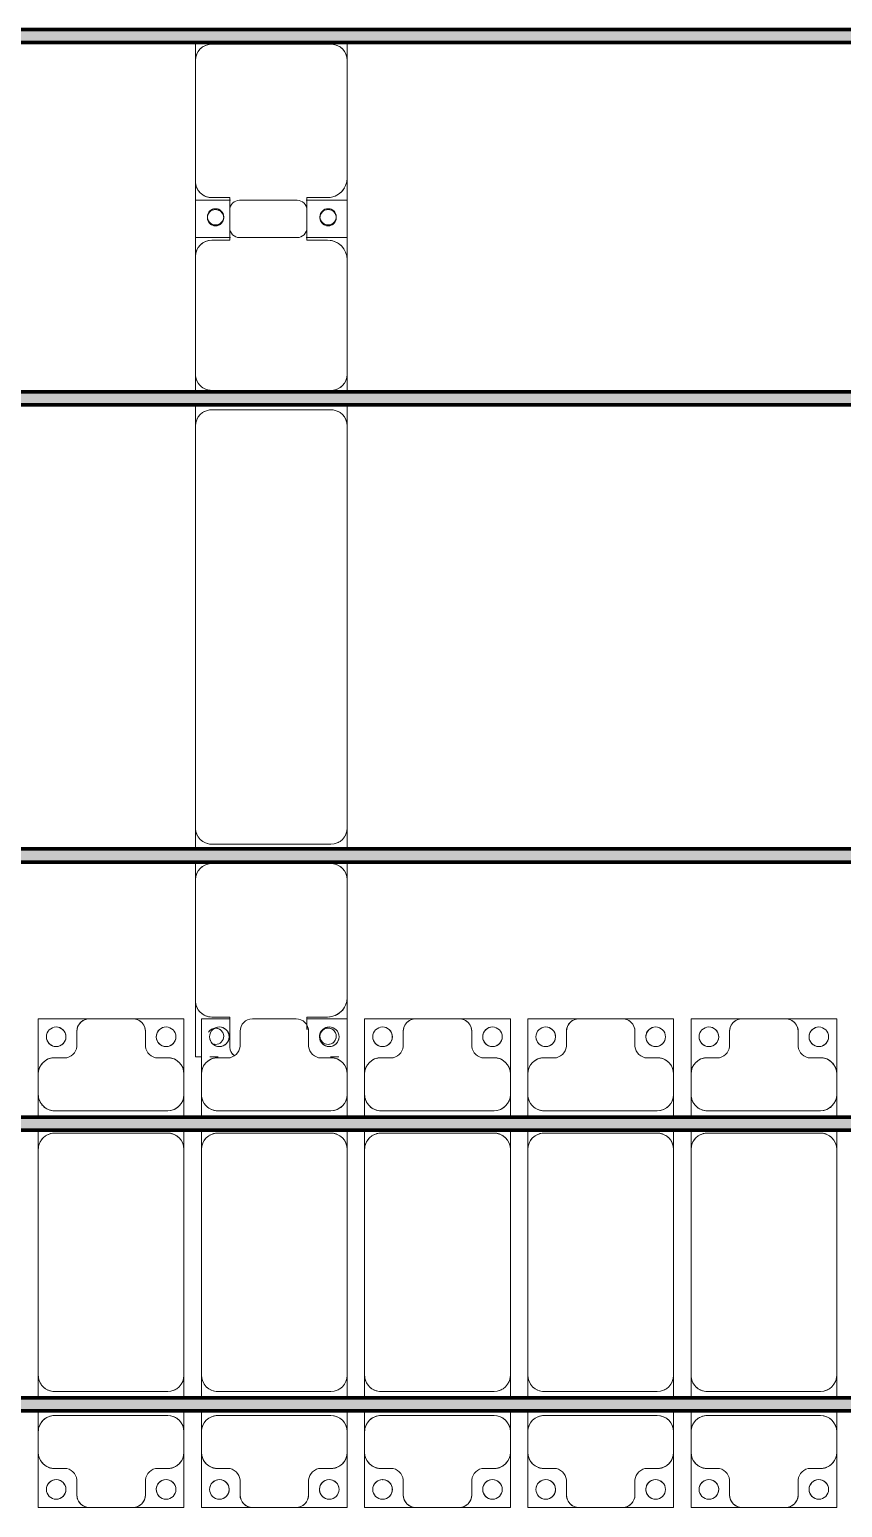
# Model space of a CAD drawing. Header units: millimetres. Extents: x -291190 to 146725, y 19759 to 185158.
# Drawn here: x -269920 to -267430, y 64836 to 69363 of the extents above; entities that cross this region are included whole.
import ezdxf

# ---------------------------------------------------------------- set-up
doc = ezdxf.new("R2010")
doc.units = ezdxf.units.MM
doc.layers.add('A-GENM', color=13, linetype='Continuous', lineweight=9)
doc.layers.add('S-BEAM', color=12, linetype='Continuous', lineweight=9)

# ---------------------------------------------------------------- blocks, each defined once
blk = doc.blocks.new('Dầm C52 - Dầm C52-73879-KHUNG KẾT CẤU BÈ PIN 4')
at = {"layer": 'S-BEAM', "lineweight": 140}
blk.add_hatch(color=1, dxfattribs=at).paths.add_polyline_path([(-101365.1, 20), (-101557, 20), (-101557, -20), (101557, -20), (101557, 20), (-100456.6, 20)])
at = {"layer": 'S-BEAM', "color": 1, "lineweight": 140}
for p, q in [((-101557, 20), (101557, 20)), ((101557, -20), (-101557, -20))]:
    blk.add_line(p, q, dxfattribs=at)
blk = doc.blocks.new('Dầm C52 - Dầm C52-73880-KHUNG KẾT CẤU BÈ PIN 4')
at = {"layer": 'S-BEAM', "lineweight": 140}
blk.add_hatch(color=1, dxfattribs=at).paths.add_polyline_path([(-101365.1, 20), (-101557, 20), (-101557, -20), (101518, -20), (101518, 20), (-100456.6, 20)])
at = {"layer": 'S-BEAM', "color": 1, "lineweight": 140}
for p, q in [((-101557, 20), (101518, 20)), ((101518, -20), (-101557, -20))]:
    blk.add_line(p, q, dxfattribs=at)
blk = doc.blocks.new('Dai phaodi lai - DẢI PHAO DI LẠI-72756-KHUNG KẾT CẤU BÈ PIN 4')
at = {"layer": 'A-GENM', "color": 7}
for p, q in [((186276.8, 748.4), (186433.1, 748.4)), ((186276.8, 579.3), (186276.8, 748.4)), ((186276.8, 748.4), (186276.8, 579.3)), ((186433.1, 748.4), (186276.8, 748.4)), ((186566.9, 748.4), (186433.1, 748.4)), ((186566.9, 748.4), (186723.2, 748.4)), ((186723.2, 748.4), (186566.9, 748.4)), ((186723.2, 748.4), (186723.2, 579.3)), ((186723.2, 579.3), (186723.2, 748.4)), ((186776.8, 748.4), (186933.1, 748.4)), ((186776.8, 579.3), (186776.8, 748.4)), ((186776.8, 748.4), (186776.8, 579.3)), ((186933.1, 748.4), (186776.8, 748.4)), ((187066.9, 748.4), (186933.1, 748.4)), ((187066.9, 748.4), (187223.2, 748.4)), ((187223.2, 748.4), (187066.9, 748.4)), ((187223.2, 748.4), (187223.2, 579.3)), ((187223.2, 579.3), (187223.2, 748.4)), ((187276.8, 748.4), (187433.1, 748.4)), ((187276.8, 579.3), (187276.8, 748.4)), ((187276.8, 748.4), (187276.8, 579.3)), ((187433.1, 748.4), (187276.8, 748.4)), ((187566.9, 748.4), (187433.1, 748.4)), ((187566.9, 748.4), (187723.2, 748.4)), ((187723.2, 748.4), (187566.9, 748.4)), ((187723.2, 748.4), (187723.2, 579.3)), ((187723.2, 579.3), (187723.2, 748.4)), ((187776.8, 748.4), (187933.1, 748.4)), ((187776.8, 579.3), (187776.8, 748.4)), ((187776.8, 748.4), (187776.8, 579.3)), ((187933.1, 748.4), (187776.8, 748.4)), ((188066.9, 748.4), (187933.1, 748.4)), ((188066.9, 748.4), (188223.2, 748.4)), ((188223.2, 748.4), (188066.9, 748.4)), ((188223.2, 748.4), (188223.2, 579.3)), ((188223.2, 579.3), (188223.2, 748.4)), ((188276.8, 748.4), (188433.1, 748.4)), ((188276.8, 579.3), (188276.8, 748.4)), ((188276.8, 748.4), (188276.8, 579.3)), ((188433.1, 748.4), (188276.8, 748.4)), ((188566.9, 748.4), (188433.1, 748.4)), ((188566.9, 748.4), (188723.2, 748.4)), ((188723.2, 748.4), (188566.9, 748.4)), ((188723.2, 748.4), (188723.2, 579.3)), ((188723.2, 579.3), (188723.2, 748.4)), ((186395.1, 710.4), (186395.1, 670.7)), ((186604.9, 670.7), (186604.9, 710.4)), ((186895.1, 710.4), (186895.1, 670.7)), ((187104.9, 670.7), (187104.9, 710.4)), ((187395.1, 710.4), (187395.1, 670.7)), ((187604.9, 670.7), (187604.9, 710.4)), ((187895.1, 710.4), (187895.1, 670.7)), ((188104.9, 670.7), (188104.9, 710.4)), ((188395.1, 710.4), (188395.1, 670.7)), ((188604.9, 670.7), (188604.9, 710.4)), ((186364.3, 629.3), (186326.8, 629.3)), ((186673.2, 629.3), (186635.7, 629.3)), ((186864.3, 629.3), (186826.8, 629.3)), ((187173.2, 629.3), (187135.7, 629.3)), ((187364.3, 629.3), (187326.8, 629.3)), ((187673.2, 629.3), (187635.7, 629.3)), ((187864.3, 629.3), (187826.8, 629.3)), ((188173.2, 629.3), (188135.7, 629.3)), ((188364.3, 629.3), (188326.8, 629.3)), ((188673.2, 629.3), (188635.7, 629.3)), ((186276.8, 579.3), (186276.8, 516.7)), ((186723.2, 516.7), (186723.2, 579.3)), ((186776.8, 579.3), (186776.8, 516.7)), ((187223.2, 516.7), (187223.2, 579.3)), ((187276.8, 579.3), (187276.8, 516.7)), ((187723.2, 516.7), (187723.2, 579.3)), ((187776.8, 579.3), (187776.8, 516.7)), ((188223.2, 516.7), (188223.2, 579.3)), ((188276.8, 579.3), (188276.8, 516.7)), ((188723.2, 516.7), (188723.2, 579.3)), ((186276.8, 452.9), (186276.8, 516.7)), ((186276.8, 452.9), (186276.8, 516.7)), ((186723.2, 516.7), (186723.2, 452.9)), ((186723.2, 516.7), (186723.2, 452.9)), ((186776.8, 452.9), (186776.8, 516.7)), ((186776.8, 452.9), (186776.8, 516.7)), ((187223.2, 516.7), (187223.2, 452.9)), ((187223.2, 516.7), (187223.2, 452.9)), ((187276.8, 452.9), (187276.8, 516.7)), ((187276.8, 452.9), (187276.8, 516.7)), ((187723.2, 516.7), (187723.2, 452.9)), ((187723.2, 516.7), (187723.2, 452.9)), ((187776.8, 452.9), (187776.8, 516.7)), ((187776.8, 452.9), (187776.8, 516.7)), ((188223.2, 516.7), (188223.2, 452.9)), ((188223.2, 516.7), (188223.2, 452.9)), ((188276.8, 452.9), (188276.8, 516.7)), ((188276.8, 452.9), (188276.8, 516.7)), ((188723.2, 516.7), (188723.2, 452.9)), ((188723.2, 516.7), (188723.2, 452.9)), ((186326.8, 466.7), (186673.2, 466.7)), ((186826.8, 466.7), (187173.2, 466.7)), ((187326.8, 466.7), (187673.2, 466.7)), ((187826.8, 466.7), (188173.2, 466.7)), ((188326.8, 466.7), (188673.2, 466.7)), ((186276.8, 343.3), (186276.8, 412.9)), ((186276.8, 343.3), (186276.8, 412.9)), ((186723.2, 412.9), (186723.2, 343.3)), ((186723.2, 412.9), (186723.2, 343.3)), ((186776.8, 343.3), (186776.8, 412.9)), ((186776.8, 343.3), (186776.8, 412.9)), ((187223.2, 412.9), (187223.2, 343.3)), ((187223.2, 412.9), (187223.2, 343.3)), ((187276.8, 343.3), (187276.8, 412.9)), ((187276.8, 343.3), (187276.8, 412.9)), ((187723.2, 412.9), (187723.2, 343.3)), ((187723.2, 412.9), (187723.2, 343.3)), ((187776.8, 343.3), (187776.8, 412.9)), ((187776.8, 343.3), (187776.8, 412.9)), ((188223.2, 412.9), (188223.2, 343.3)), ((188223.2, 412.9), (188223.2, 343.3)), ((188276.8, 343.3), (188276.8, 412.9)), ((188276.8, 343.3), (188276.8, 412.9)), ((188723.2, 412.9), (188723.2, 343.3)), ((188723.2, 412.9), (188723.2, 343.3)), ((186673.2, 393.3), (186326.8, 393.3)), ((187173.2, 393.3), (186826.8, 393.3)), ((187673.2, 393.3), (187326.8, 393.3)), ((188173.2, 393.3), (187826.8, 393.3)), ((188673.2, 393.3), (188326.8, 393.3)), ((186276.8, 343.3), (186276.8, -348.3)), ((186723.2, -348.3), (186723.2, 343.3)), ((186776.8, 343.3), (186776.8, -348.3)), ((187223.2, -348.3), (187223.2, 343.3)), ((187276.8, 343.3), (187276.8, -348.3)), ((187723.2, -348.3), (187723.2, 343.3)), ((187776.8, 343.3), (187776.8, -348.3)), ((188223.2, -348.3), (188223.2, 343.3)), ((188276.8, 343.3), (188276.8, -348.3)), ((188723.2, -348.3), (188723.2, 343.3)), ((186276.8, -407.1), (186276.8, -348.3)), ((186276.8, -407.1), (186276.8, -348.3)), ((186723.2, -348.3), (186723.2, -407.1)), ((186723.2, -348.3), (186723.2, -407.1)), ((186776.8, -407.1), (186776.8, -348.3)), ((186776.8, -407.1), (186776.8, -348.3)), ((187223.2, -348.3), (187223.2, -407.1)), ((187223.2, -348.3), (187223.2, -407.1)), ((187276.8, -407.1), (187276.8, -348.3)), ((187276.8, -407.1), (187276.8, -348.3)), ((187723.2, -348.3), (187723.2, -407.1)), ((187723.2, -348.3), (187723.2, -407.1)), ((187776.8, -407.1), (187776.8, -348.3)), ((187776.8, -407.1), (187776.8, -348.3)), ((188223.2, -348.3), (188223.2, -407.1)), ((188223.2, -348.3), (188223.2, -407.1)), ((188276.8, -407.1), (188276.8, -348.3)), ((188276.8, -407.1), (188276.8, -348.3)), ((188723.2, -348.3), (188723.2, -407.1)), ((188723.2, -348.3), (188723.2, -407.1)), ((186326.8, -398.3), (186673.2, -398.3)), ((186826.8, -398.3), (187173.2, -398.3)), ((187326.8, -398.3), (187673.2, -398.3)), ((187826.8, -398.3), (188173.2, -398.3)), ((188326.8, -398.3), (188673.2, -398.3)), ((186276.8, -516.7), (186276.8, -447.1)), ((186276.8, -516.7), (186276.8, -447.1)), ((186723.2, -447.1), (186723.2, -516.7)), ((186723.2, -447.1), (186723.2, -516.7)), ((186776.8, -516.7), (186776.8, -447.1)), ((186776.8, -516.7), (186776.8, -447.1)), ((187223.2, -447.1), (187223.2, -516.7)), ((187223.2, -447.1), (187223.2, -516.7)), ((187276.8, -516.7), (187276.8, -447.1)), ((187276.8, -516.7), (187276.8, -447.1)), ((187723.2, -447.1), (187723.2, -516.7)), ((187723.2, -447.1), (187723.2, -516.7)), ((187776.8, -516.7), (187776.8, -447.1)), ((187776.8, -516.7), (187776.8, -447.1)), ((188223.2, -447.1), (188223.2, -516.7)), ((188223.2, -447.1), (188223.2, -516.7)), ((188276.8, -516.7), (188276.8, -447.1)), ((188276.8, -516.7), (188276.8, -447.1)), ((188723.2, -447.1), (188723.2, -516.7)), ((188723.2, -447.1), (188723.2, -516.7)), ((186673.2, -466.7), (186326.8, -466.7)), ((187173.2, -466.7), (186826.8, -466.7)), ((187673.2, -466.7), (187326.8, -466.7)), ((188173.2, -466.7), (187826.8, -466.7)), ((188673.2, -466.7), (188326.8, -466.7)), ((186276.8, -516.7), (186276.8, -579.3)), ((186723.2, -579.3), (186723.2, -516.7)), ((186776.8, -516.7), (186776.8, -579.3)), ((187223.2, -579.3), (187223.2, -516.7)), ((187276.8, -516.7), (187276.8, -579.3)), ((187723.2, -579.3), (187723.2, -516.7)), ((187776.8, -516.7), (187776.8, -579.3)), ((188223.2, -579.3), (188223.2, -516.7)), ((188276.8, -516.7), (188276.8, -579.3)), ((188723.2, -579.3), (188723.2, -516.7)), ((186276.8, -748.4), (186276.8, -579.3)), ((186276.8, -579.3), (186276.8, -748.4)), ((186723.2, -579.3), (186723.2, -748.4)), ((186723.2, -748.4), (186723.2, -579.3)), ((186776.8, -748.4), (186776.8, -579.3)), ((186776.8, -579.3), (186776.8, -748.4)), ((187223.2, -579.3), (187223.2, -748.4)), ((187223.2, -748.4), (187223.2, -579.3)), ((187276.8, -748.4), (187276.8, -579.3)), ((187276.8, -579.3), (187276.8, -748.4)), ((187723.2, -579.3), (187723.2, -748.4)), ((187723.2, -748.4), (187723.2, -579.3)), ((187776.8, -748.4), (187776.8, -579.3)), ((187776.8, -579.3), (187776.8, -748.4)), ((188223.2, -579.3), (188223.2, -748.4)), ((188223.2, -748.4), (188223.2, -579.3)), ((188276.8, -748.4), (188276.8, -579.3)), ((188276.8, -579.3), (188276.8, -748.4)), ((188723.2, -579.3), (188723.2, -748.4)), ((188723.2, -748.4), (188723.2, -579.3)), ((186326.8, -629.3), (186364.3, -629.3)), ((186635.7, -629.3), (186673.2, -629.3)), ((186826.8, -629.3), (186864.3, -629.3)), ((187135.7, -629.3), (187173.2, -629.3)), ((187326.8, -629.3), (187364.3, -629.3)), ((187635.7, -629.3), (187673.2, -629.3)), ((187826.8, -629.3), (187864.3, -629.3)), ((188135.7, -629.3), (188173.2, -629.3)), ((188326.8, -629.3), (188364.3, -629.3)), ((188635.7, -629.3), (188673.2, -629.3)), ((186395.1, -670.7), (186395.1, -710.4)), ((186604.9, -710.4), (186604.9, -670.7)), ((186895.1, -670.7), (186895.1, -710.4)), ((187104.9, -710.4), (187104.9, -670.7)), ((187395.1, -670.7), (187395.1, -710.4)), ((187604.9, -710.4), (187604.9, -670.7)), ((187895.1, -670.7), (187895.1, -710.4)), ((188104.9, -710.4), (188104.9, -670.7)), ((188395.1, -670.7), (188395.1, -710.4)), ((188604.9, -710.4), (188604.9, -670.7)), ((186433.1, -748.4), (186276.8, -748.4)), ((186276.8, -748.4), (186433.1, -748.4)), ((186433.1, -748.4), (186566.9, -748.4)), ((186723.2, -748.4), (186566.9, -748.4)), ((186566.9, -748.4), (186723.2, -748.4)), ((186933.1, -748.4), (186776.8, -748.4)), ((186776.8, -748.4), (186933.1, -748.4)), ((186933.1, -748.4), (187066.9, -748.4)), ((187223.2, -748.4), (187066.9, -748.4)), ((187066.9, -748.4), (187223.2, -748.4)), ((187433.1, -748.4), (187276.8, -748.4)), ((187276.8, -748.4), (187433.1, -748.4)), ((187433.1, -748.4), (187566.9, -748.4)), ((187723.2, -748.4), (187566.9, -748.4)), ((187566.9, -748.4), (187723.2, -748.4)), ((187901.5, -748.4), (187776.8, -748.4)), ((187776.8, -748.4), (187901.5, -748.4)), ((187933.1, -748.4), (188066.9, -748.4)), ((188223.2, -748.4), (188135.2, -748.4)), ((188135.2, -748.4), (188223.2, -748.4)), ((188433.1, -748.4), (188276.8, -748.4)), ((188276.8, -748.4), (188433.1, -748.4)), ((188433.1, -748.4), (188566.9, -748.4)), ((188723.2, -748.4), (188566.9, -748.4)), ((188566.9, -748.4), (188723.2, -748.4))]:
    blk.add_line(p, q, dxfattribs=at)
for centre, radius, start, end in [((186433.1, 710.4), 38, 90, 180), ((186433.1, 710.4), 38, 90, 180), ((186433.1, 710.4), 38, 120, 180), ((186433.1, 710.4), 38, 120, 180), ((186433.1, 710.4), 38, 90, 105), ((186433.1, 710.4), 38, 90, 105), ((186566.9, 710.4), 38, 360, 90), ((186566.9, 710.4), 38, 75, 90), ((186566.9, 710.4), 38, 0, 90), ((186566.9, 710.4), 38, 75, 90), ((186566.9, 710.4), 38, 0, 60), ((186566.9, 710.4), 38, 0, 60), ((186933.1, 710.4), 38, 90, 180), ((186933.1, 710.4), 38, 90, 180), ((186933.1, 710.4), 38, 120, 180), ((186933.1, 710.4), 38, 120, 180), ((186933.1, 710.4), 38, 90, 105), ((186933.1, 710.4), 38, 90, 105), ((187066.9, 710.4), 38, 360, 90), ((187066.9, 710.4), 38, 75, 90), ((187066.9, 710.4), 38, 0, 90), ((187066.9, 710.4), 38, 75, 90), ((187066.9, 710.4), 38, 0, 60), ((187066.9, 710.4), 38, 0, 60), ((187433.1, 710.4), 38, 90, 180), ((187433.1, 710.4), 38, 90, 180), ((187433.1, 710.4), 38, 120, 180), ((187433.1, 710.4), 38, 120, 180), ((187433.1, 710.4), 38, 90, 105), ((187433.1, 710.4), 38, 90, 105), ((187566.9, 710.4), 38, 360, 90), ((187566.9, 710.4), 38, 75, 90), ((187566.9, 710.4), 38, 0, 90), ((187566.9, 710.4), 38, 75, 90), ((187566.9, 710.4), 38, 0, 60), ((187566.9, 710.4), 38, 0, 60), ((187933.1, 710.4), 38, 90, 180), ((187933.1, 710.4), 38, 90, 180), ((187933.1, 710.4), 38, 120, 180), ((187933.1, 710.4), 38, 120, 180), ((187933.1, 710.4), 38, 90, 105), ((187933.1, 710.4), 38, 90, 105), ((188066.9, 710.4), 38, 360, 90), ((188066.9, 710.4), 38, 75, 90), ((188066.9, 710.4), 38, 0, 90), ((188066.9, 710.4), 38, 75, 90), ((188066.9, 710.4), 38, 0, 60), ((188066.9, 710.4), 38, 0, 60), ((188433.1, 710.4), 38, 90, 180), ((188433.1, 710.4), 38, 90, 180), ((188433.1, 710.4), 38, 120, 180), ((188433.1, 710.4), 38, 120, 180), ((188433.1, 710.4), 38, 90, 105), ((188433.1, 710.4), 38, 90, 105), ((188566.9, 710.4), 38, 360, 90), ((188566.9, 710.4), 38, 75, 78.3093), ((188566.9, 710.4), 38, 0, 78.3093), ((188566.9, 710.4), 38, 75, 78.3093), ((188566.9, 710.4), 38, 0, 60), ((188566.9, 710.4), 38, 0, 60), ((186331.6, 693.3), 30, 90, 270), ((186331.6, 693.3), 30, 90, 180), ((186331.6, 693.3), 30, 195, 270), ((186331.6, 693.3), 30, 270, 90), ((186331.6, 693.3), 30, 285, 90), ((186668.4, 693.3), 30, 90, 270), ((186668.4, 693.3), 30, 90, 255), ((186668.4, 693.3), 30, 270, 90), ((186668.4, 693.3), 30, 0, 90), ((186668.4, 693.3), 30, 270, 345), ((186831.6, 693.3), 30, 90, 270), ((186831.6, 693.3), 30, 90, 180), ((186831.6, 693.3), 30, 195, 270), ((186831.6, 693.3), 30, 270, 90), ((186831.6, 693.3), 30, 285, 90), ((187168.4, 693.3), 30, 90, 270), ((187168.4, 693.3), 30, 90, 255), ((187168.4, 693.3), 30, 270, 90), ((187168.4, 693.3), 30, 0, 90), ((187168.4, 693.3), 30, 270, 345), ((187331.6, 693.3), 30, 90, 270), ((187331.6, 693.3), 30, 90, 180), ((187331.6, 693.3), 30, 195, 270), ((187331.6, 693.3), 30, 270, 90), ((187331.6, 693.3), 30, 285, 90), ((187668.4, 693.3), 30, 90, 270), ((187668.4, 693.3), 30, 90, 255), ((187668.4, 693.3), 30, 270, 90), ((187668.4, 693.3), 30, 0, 90), ((187668.4, 693.3), 30, 270, 345), ((187831.6, 693.3), 30, 90, 270), ((187831.6, 693.3), 30, 90, 180), ((187831.6, 693.3), 30, 195, 270), ((187831.6, 693.3), 30, 270, 90), ((187831.6, 693.3), 30, 285, 90), ((188168.4, 693.3), 30, 90, 270), ((188168.4, 693.3), 30, 90, 255), ((188168.4, 693.3), 30, 270, 90), ((188168.4, 693.3), 30, 0, 90), ((188168.4, 693.3), 30, 270, 345), ((188331.6, 693.3), 30, 90, 270), ((188331.6, 693.3), 30, 90, 180), ((188331.6, 693.3), 30, 195, 270), ((188331.6, 693.3), 30, 270, 90), ((188331.6, 693.3), 30, 285, 90), ((188668.4, 693.3), 30, 90, 270), ((188668.4, 693.3), 30, 90, 255), ((188668.4, 693.3), 30, 270, 90), ((188668.4, 693.3), 30, 0, 90), ((188668.4, 693.3), 30, 270, 345), ((186355.2, 668.2), 40, 283.1885, 3.5081), ((186644.8, 668.2), 40, 176.4919, 256.8115), ((186855.2, 668.2), 40, 283.1885, 3.5081), ((187144.8, 668.2), 40, 176.4919, 256.8115), ((187355.2, 668.2), 40, 283.1885, 3.5081), ((187644.8, 668.2), 40, 176.4919, 256.8115), ((187668.4, 693.3), 30, 265.5641, 270), ((187855.2, 668.2), 40, 283.1885, 3.5081), ((188144.8, 668.2), 40, 176.4919, 256.8115), ((188355.2, 668.2), 40, 283.1885, 3.5081), ((188644.8, 668.2), 40, 176.4919, 256.8115), ((186326.8, 579.3), 50, 90, 180), ((186326.8, 579.3), 50, 90, 165), ((186326.8, 579.3), 50, 135, 150), ((186326.8, 579.3), 50, 135, 150), ((186326.8, 579.3), 50, 90, 120), ((186326.8, 579.3), 50, 90, 120), ((186673.2, 579.3), 50, 0, 90), ((186673.2, 579.3), 50, 60, 90), ((186673.2, 579.3), 50, 15, 90), ((186673.2, 579.3), 50, 60, 90), ((186673.2, 579.3), 50, 30, 45), ((186673.2, 579.3), 50, 30, 45), ((186826.8, 579.3), 50, 90, 180), ((186826.8, 579.3), 50, 90, 165), ((186826.8, 579.3), 50, 135, 150), ((186826.8, 579.3), 50, 135, 150), ((186826.8, 579.3), 50, 90, 120), ((186826.8, 579.3), 50, 90, 120), ((187173.2, 579.3), 50, 0, 90), ((187173.2, 579.3), 50, 60, 90), ((187173.2, 579.3), 50, 15, 90), ((187173.2, 579.3), 50, 60, 90), ((187173.2, 579.3), 50, 30, 45), ((187173.2, 579.3), 50, 30, 45), ((187326.8, 579.3), 50, 90, 180), ((187326.8, 579.3), 50, 90, 165), ((187326.8, 579.3), 50, 135, 150), ((187326.8, 579.3), 50, 135, 150), ((187326.8, 579.3), 50, 90, 120), ((187326.8, 579.3), 50, 90, 120), ((187673.2, 579.3), 50, 0, 90), ((187673.2, 579.3), 50, 60, 90), ((187673.2, 579.3), 50, 15, 90), ((187673.2, 579.3), 50, 60, 90), ((187673.2, 579.3), 50, 30, 45), ((187673.2, 579.3), 50, 30, 45), ((187826.8, 579.3), 50, 90, 180), ((187826.8, 579.3), 50, 90, 165), ((187826.8, 579.3), 50, 135, 150), ((187826.8, 579.3), 50, 135, 150), ((187826.8, 579.3), 50, 90, 120), ((187826.8, 579.3), 50, 90, 120), ((188173.2, 579.3), 50, 0, 90), ((188173.2, 579.3), 50, 60, 90), ((188173.2, 579.3), 50, 15, 90), ((188173.2, 579.3), 50, 60, 90), ((188173.2, 579.3), 50, 30, 45), ((188173.2, 579.3), 50, 30, 45), ((188326.8, 579.3), 50, 90, 180), ((188326.8, 579.3), 50, 90, 165), ((188326.8, 579.3), 50, 135, 150), ((188326.8, 579.3), 50, 135, 150), ((188326.8, 579.3), 50, 90, 120), ((188326.8, 579.3), 50, 90, 120), ((188673.2, 579.3), 50, 0, 90), ((188673.2, 579.3), 50, 60, 90), ((188673.2, 579.3), 50, 15, 90), ((188673.2, 579.3), 50, 60, 90), ((188673.2, 579.3), 50, 30, 45), ((188673.2, 579.3), 50, 30, 45), ((186326.8, 516.7), 50, 180, 270), ((186326.8, 516.7), 50, 195, 270), ((186673.2, 516.7), 50, 270, 0), ((186673.2, 516.7), 50, 270, 345), ((186826.8, 516.7), 50, 180, 270), ((186826.8, 516.7), 50, 195, 270), ((187173.2, 516.7), 50, 270, 0), ((187173.2, 516.7), 50, 270, 345), ((187326.8, 516.7), 50, 180, 270), ((187326.8, 516.7), 50, 195, 270), ((187673.2, 516.7), 50, 270, 0), ((187673.2, 516.7), 50, 270, 345), ((187826.8, 516.7), 50, 180, 270), ((187826.8, 516.7), 50, 195, 270), ((188173.2, 516.7), 50, 270, 0), ((188173.2, 516.7), 50, 270, 345), ((188326.8, 516.7), 50, 180, 270), ((188326.8, 516.7), 50, 195, 270), ((188673.2, 516.7), 50, 270, 0), ((188673.2, 516.7), 50, 270, 345), ((186326.8, 343.3), 50, 90, 180), ((186326.8, 343.3), 50, 150, 180), ((186326.8, 343.3), 50, 105, 120), ((186673.2, 343.3), 50, 360, 90), ((186673.2, 343.3), 50, 360, 75), ((186826.8, 343.3), 50, 90, 180), ((186826.8, 343.3), 50, 150, 180), ((186826.8, 343.3), 50, 105, 120), ((187173.2, 343.3), 50, 360, 90), ((187173.2, 343.3), 50, 360, 75), ((187326.8, 343.3), 50, 90, 180), ((187326.8, 343.3), 50, 150, 180), ((187326.8, 343.3), 50, 105, 120), ((187673.2, 343.3), 50, 360, 90), ((187673.2, 343.3), 50, 360, 75), ((187826.8, 343.3), 50, 90, 180), ((187826.8, 343.3), 50, 150, 180), ((187826.8, 343.3), 50, 105, 120), ((188173.2, 343.3), 50, 360, 90), ((188173.2, 343.3), 50, 360, 75), ((188326.8, 343.3), 50, 90, 180), ((188326.8, 343.3), 50, 150, 180), ((188326.8, 343.3), 50, 105, 120), ((188673.2, 343.3), 50, 360, 90), ((188673.2, 343.3), 50, 360, 75), ((186326.8, -348.3), 50, 180, 270), ((186326.8, -348.3), 50, 195, 270), ((186673.2, -348.3), 50, 270, 360), ((186673.2, -348.3), 50, 315, 360), ((186826.8, -348.3), 50, 180, 270), ((186826.8, -348.3), 50, 195, 270), ((187173.2, -348.3), 50, 270, 360), ((187173.2, -348.3), 50, 315, 360), ((187326.8, -348.3), 50, 180, 270), ((187326.8, -348.3), 50, 195, 270), ((187673.2, -348.3), 50, 270, 360), ((187673.2, -348.3), 50, 315, 360), ((187826.8, -348.3), 50, 180, 270), ((187826.8, -348.3), 50, 195, 270), ((188173.2, -348.3), 50, 270, 360), ((188173.2, -348.3), 50, 315, 360), ((188326.8, -348.3), 50, 180, 270), ((188326.8, -348.3), 50, 195, 270), ((188673.2, -348.3), 50, 270, 360), ((188673.2, -348.3), 50, 315, 360), ((186673.2, -348.3), 50, 270, 300), ((187173.2, -348.3), 50, 270, 300), ((187673.2, -348.3), 50, 270, 300), ((188173.2, -348.3), 50, 270, 300), ((188673.2, -348.3), 50, 270, 300), ((186326.8, -516.7), 50, 90, 180), ((186326.8, -516.7), 50, 90, 165), ((186673.2, -516.7), 50, 360, 90), ((186673.2, -516.7), 50, 15, 90), ((186826.8, -516.7), 50, 90, 180), ((186826.8, -516.7), 50, 90, 165), ((187173.2, -516.7), 50, 360, 90), ((187173.2, -516.7), 50, 15, 90), ((187326.8, -516.7), 50, 90, 180), ((187326.8, -516.7), 50, 90, 165), ((187673.2, -516.7), 50, 360, 90), ((187673.2, -516.7), 50, 15, 90), ((187826.8, -516.7), 50, 90, 180), ((187826.8, -516.7), 50, 90, 165), ((188173.2, -516.7), 50, 360, 90), ((188173.2, -516.7), 50, 15, 90), ((188326.8, -516.7), 50, 90, 180), ((188326.8, -516.7), 50, 90, 165), ((188673.2, -516.7), 50, 360, 90), ((188673.2, -516.7), 50, 15, 90), ((186326.8, -579.3), 50, 180, 270), ((186673.2, -579.3), 50, 270, 360), ((186826.8, -579.3), 50, 180, 270), ((187173.2, -579.3), 50, 270, 360), ((187326.8, -579.3), 50, 180, 270), ((187673.2, -579.3), 50, 270, 360), ((187826.8, -579.3), 50, 180, 270), ((188173.2, -579.3), 50, 270, 360), ((188326.8, -579.3), 50, 180, 270), ((188673.2, -579.3), 50, 270, 360), ((186326.8, -579.3), 50, 195, 270), ((186326.8, -579.3), 50, 210, 225), ((186326.8, -579.3), 50, 210, 225), ((186326.8, -579.3), 50, 240, 270), ((186326.8, -579.3), 50, 240, 270), ((186355.2, -668.2), 40, 356.4919, 76.8115), ((186644.8, -668.2), 40, 103.1885, 183.5081), ((186673.2, -579.3), 50, 270, 345), ((186673.2, -579.3), 50, 270, 300), ((186673.2, -579.3), 50, 270, 300), ((186673.2, -579.3), 50, 315, 330), ((186673.2, -579.3), 50, 315, 330), ((186826.8, -579.3), 50, 195, 270), ((186826.8, -579.3), 50, 210, 225), ((186826.8, -579.3), 50, 210, 225), ((186826.8, -579.3), 50, 240, 270), ((186826.8, -579.3), 50, 240, 270), ((186855.2, -668.2), 40, 356.4919, 76.8115), ((187144.8, -668.2), 40, 103.1885, 183.5081), ((187173.2, -579.3), 50, 270, 345), ((187173.2, -579.3), 50, 270, 300), ((187173.2, -579.3), 50, 270, 300), ((187173.2, -579.3), 50, 315, 330), ((187173.2, -579.3), 50, 315, 330), ((187326.8, -579.3), 50, 195, 270), ((187326.8, -579.3), 50, 210, 225), ((187326.8, -579.3), 50, 210, 225), ((187326.8, -579.3), 50, 240, 270), ((187326.8, -579.3), 50, 240, 270), ((187355.2, -668.2), 40, 356.4919, 76.8115), ((187644.8, -668.2), 40, 103.1885, 183.5081), ((187673.2, -579.3), 50, 270, 345), ((187673.2, -579.3), 50, 270, 300), ((187673.2, -579.3), 50, 270, 300), ((187673.2, -579.3), 50, 315, 330), ((187673.2, -579.3), 50, 315, 330), ((187826.8, -579.3), 50, 195, 270), ((187826.8, -579.3), 50, 210, 225), ((187826.8, -579.3), 50, 210, 225), ((187826.8, -579.3), 50, 240, 270), ((187826.8, -579.3), 50, 240, 270), ((187855.2, -668.2), 40, 356.4919, 76.8115), ((188144.8, -668.2), 40, 103.1885, 183.5081), ((188173.2, -579.3), 50, 270, 345), ((188173.2, -579.3), 50, 270, 300), ((188173.2, -579.3), 50, 270, 300), ((188173.2, -579.3), 50, 315, 330), ((188173.2, -579.3), 50, 315, 330), ((188326.8, -579.3), 50, 195, 270), ((188326.8, -579.3), 50, 210, 225), ((188326.8, -579.3), 50, 210, 225), ((188326.8, -579.3), 50, 240, 270), ((188326.8, -579.3), 50, 240, 270), ((188355.2, -668.2), 40, 356.4919, 76.8115), ((188644.8, -668.2), 40, 103.1885, 183.5081), ((188673.2, -579.3), 50, 270, 345), ((188673.2, -579.3), 50, 270, 300), ((188673.2, -579.3), 50, 270, 300), ((188673.2, -579.3), 50, 315, 330), ((188673.2, -579.3), 50, 315, 330), ((186331.6, -693.3), 30, 90, 270), ((186331.6, -693.3), 30, 90, 165), ((186331.6, -693.3), 30, 270, 90), ((186331.6, -693.3), 30, 270, 75), ((186668.4, -693.3), 30, 90, 270), ((186668.4, -693.3), 30, 105, 270), ((186668.4, -693.3), 30, 270, 90), ((186668.4, -693.3), 30, 15, 90), ((186831.6, -693.3), 30, 90, 270), ((186831.6, -693.3), 30, 90, 165), ((186831.6, -693.3), 30, 270, 90), ((186831.6, -693.3), 30, 270, 75), ((187168.4, -693.3), 30, 90, 270), ((187168.4, -693.3), 30, 105, 270), ((187168.4, -693.3), 30, 270, 90), ((187168.4, -693.3), 30, 15, 90), ((187331.6, -693.3), 30, 90, 270), ((187331.6, -693.3), 30, 90, 165), ((187331.6, -693.3), 30, 270, 90), ((187331.6, -693.3), 30, 270, 75), ((187668.4, -693.3), 30, 90, 270), ((187668.4, -693.3), 30, 105, 270), ((187668.4, -693.3), 30, 90, 94.4359), ((187668.4, -693.3), 30, 270, 90), ((187668.4, -693.3), 30, 15, 90), ((187831.6, -693.3), 30, 90, 270), ((187831.6, -693.3), 30, 90, 165), ((187831.6, -693.3), 30, 270, 90), ((187831.6, -693.3), 30, 270, 75), ((188168.4, -693.3), 30, 90, 270), ((188168.4, -693.3), 30, 105, 270), ((188168.4, -693.3), 30, 270, 90), ((188168.4, -693.3), 30, 15, 90), ((188331.6, -693.3), 30, 90, 270), ((188331.6, -693.3), 30, 90, 165), ((188331.6, -693.3), 30, 270, 90), ((188331.6, -693.3), 30, 270, 75), ((188668.4, -693.3), 30, 90, 270), ((188668.4, -693.3), 30, 105, 270), ((188668.4, -693.3), 30, 270, 90), ((188668.4, -693.3), 30, 15, 90), ((186331.6, -693.3), 30, 180, 270), ((186433.1, -710.4), 38, 180, 270), ((186433.1, -710.4), 38, 180, 240), ((186433.1, -710.4), 38, 180, 270), ((186433.1, -710.4), 38, 180, 240), ((186566.9, -710.4), 38, 270, 360), ((186566.9, -710.4), 38, 270, 360), ((186566.9, -710.4), 38, 300, 360), ((186566.9, -710.4), 38, 300, 360), ((186668.4, -693.3), 30, 270, 360), ((186831.6, -693.3), 30, 180, 270), ((186933.1, -710.4), 38, 180, 270), ((186933.1, -710.4), 38, 180, 240), ((186933.1, -710.4), 38, 180, 270), ((186933.1, -710.4), 38, 180, 240), ((187066.9, -710.4), 38, 270, 360), ((187066.9, -710.4), 38, 270, 360), ((187066.9, -710.4), 38, 300, 360), ((187066.9, -710.4), 38, 300, 360), ((187168.4, -693.3), 30, 270, 360), ((187331.6, -693.3), 30, 180, 270), ((187433.1, -710.4), 38, 180, 270), ((187433.1, -710.4), 38, 180, 240), ((187433.1, -710.4), 38, 180, 270), ((187433.1, -710.4), 38, 180, 240), ((187566.9, -710.4), 38, 270, 360), ((187566.9, -710.4), 38, 270, 360), ((187566.9, -710.4), 38, 300, 360), ((187566.9, -710.4), 38, 300, 360), ((187668.4, -693.3), 30, 270, 360), ((187831.6, -693.3), 30, 180, 270), ((187933.1, -710.4), 38, 180, 270), ((187933.1, -710.4), 38, 180, 210), ((187933.1, -710.4), 38, 180, 210), ((188066.9, -710.4), 38, 270, 360), ((188168.4, -693.3), 30, 270, 360), ((188331.6, -693.3), 30, 180, 270), ((188433.1, -710.4), 38, 180, 270), ((188433.1, -710.4), 38, 180, 240), ((188433.1, -710.4), 38, 180, 270), ((188433.1, -710.4), 38, 180, 240), ((188566.9, -710.4), 38, 270, 360), ((188566.9, -710.4), 38, 281.6907, 360), ((188566.9, -710.4), 38, 300, 360), ((188566.9, -710.4), 38, 300, 360), ((188668.4, -693.3), 30, 270, 360), ((186433.1, -710.4), 38, 255, 270), ((186433.1, -710.4), 38, 255, 270), ((186566.9, -710.4), 38, 270, 285), ((186566.9, -710.4), 38, 270, 285), ((186933.1, -710.4), 38, 255, 270), ((186933.1, -710.4), 38, 255, 270), ((187066.9, -710.4), 38, 270, 285), ((187066.9, -710.4), 38, 270, 285), ((187433.1, -710.4), 38, 255, 270), ((187433.1, -710.4), 38, 255, 270), ((187566.9, -710.4), 38, 270, 285), ((187566.9, -710.4), 38, 270, 285), ((188433.1, -710.4), 38, 255, 270), ((188433.1, -710.4), 38, 255, 270), ((188566.9, -710.4), 38, 281.6907, 285), ((188566.9, -710.4), 38, 281.6907, 285)]:
    blk.add_arc(centre, radius, start, end, dxfattribs=at)
blk = doc.blocks.new('Dầm C52 - Dầm C52-V31-KHUNG KẾT CẤU BÈ PIN 4')
at = {"layer": 'S-BEAM', "lineweight": 140}
blk.add_hatch(color=1, dxfattribs=at).paths.add_polyline_path([(-101365.1, 20), (-101557, 20), (-101557, -20), (101557, -20), (101557, 20), (-100456.6, 20)])
at = {"layer": 'S-BEAM', "color": 1, "lineweight": 140}
for p, q in [((-101557, 20), (101557, 20)), ((101557, -20), (-101557, -20))]:
    blk.add_line(p, q, dxfattribs=at)
blk = doc.blocks.new('Dai phao do pin - DẢI PHAO ĐỠ PIN-V47-KHUNG KẾT CẤU BÈ PIN 4')
at = {"layer": 'A-GENM', "color": 7}
for p, q in [((65974.9, 241.6), (66029.7, 241.6)), ((65974.9, 241.6), (66029.7, 241.6)), ((66389.7, 241.6), (66029.7, 241.6)), ((66389.7, 241.6), (66572.2, 241.6)), ((66572.2, 241.6), (66389.7, 241.6)), ((66457.8, 241.6), (66640.3, 241.6)), ((66457.8, 116.2), (66457.8, 241.6)), ((66640.3, 241.6), (66457.8, 241.6)), ((66572.2, 241.6), (66572.2, 116.2)), ((66990.3, 241.6), (66640.3, 241.6)), ((66990.3, 241.6), (67044.9, 241.6)), ((66990.3, 241.6), (67044.9, 241.6)), ((67084.9, 241.6), (67149.7, 241.6)), ((67084.9, 241.6), (67149.7, 241.6)), ((68380.3, 241.6), (67149.7, 241.6)), ((68380.3, 241.6), (68444.9, 241.6)), ((68380.3, 241.6), (68444.9, 241.6)), ((68484.9, 241.6), (68539.7, 241.6)), ((68484.9, 241.6), (68539.7, 241.6)), ((68899.7, 241.6), (68539.7, 241.6)), ((68899.7, 241.6), (69082.2, 241.6)), ((69082.2, 241.6), (68899.7, 241.6)), ((65979.7, 191.6), (65979.7, -173.4)), ((66449.7, 118.2), (66449.7, 181.6)), ((66580.3, 181.6), (66580.3, 118.2)), ((67040.3, -173.4), (67040.3, 191.6)), ((67099.7, 191.6), (67099.7, -173.4)), ((68430.3, -173.4), (68430.3, 191.6)), ((68489.7, 191.6), (68489.7, -173.4)), ((68959.7, 118.2), (68959.7, 181.6)), ((69082.2, 216), (69082.2, 190.8)), ((69082.2, 190.8), (69082.2, 216)), ((66542.2, 118.2), (66449.7, 118.2)), ((66580.3, 118.2), (66487.8, 118.2)), ((68998.2, 118.2), (68959.7, 118.2)), ((66457.8, 88.2), (66457.8, -88.2)), ((66572.2, -88.2), (66572.2, 88.2)), ((66449.7, -173.4), (66449.7, -118.2)), ((66449.7, -118.2), (66542.2, -118.2)), ((66457.8, -223.4), (66457.8, -116.2)), ((66487.8, -118.2), (66580.3, -118.2)), ((66572.2, -116.2), (66572.2, -223.4)), ((66580.3, -118.2), (66580.3, -173.4)), ((68959.7, -173.4), (68959.7, -118.2)), ((68959.7, -118.2), (69052.2, -118.2)), ((66457.8, -169.2), (66457.8, -202)), ((69082.2, -154.1), (69082.2, -179.3)), ((69082.2, -179.3), (69082.2, -154.1)), ((66029.7, -223.4), (65974.9, -223.4)), ((66029.7, -223.4), (65974.9, -223.4)), ((66029.7, -223.4), (66399.7, -223.4)), ((66572.2, -223.4), (66399.7, -223.4)), ((66399.7, -223.4), (66572.2, -223.4)), ((66630.3, -223.4), (66457.8, -223.4)), ((66457.8, -223.4), (66630.3, -223.4)), ((66630.3, -223.4), (66990.3, -223.4)), ((67044.9, -223.4), (66990.3, -223.4)), ((67044.9, -223.4), (66990.3, -223.4)), ((67149.7, -223.4), (67084.9, -223.4)), ((67149.7, -223.4), (67084.9, -223.4)), ((67149.7, -223.4), (68380.3, -223.4)), ((68444.9, -223.4), (68380.3, -223.4)), ((68444.9, -223.4), (68380.3, -223.4)), ((68539.7, -223.4), (68484.9, -223.4)), ((68539.7, -223.4), (68484.9, -223.4)), ((68539.7, -223.4), (68909.7, -223.4)), ((69082.2, -223.4), (68909.7, -223.4)), ((68909.7, -223.4), (69082.2, -223.4)), ((69082.2, -203.6), (69082.2, -223.4)), ((69082.2, -223.4), (69082.2, -203.6))]:
    blk.add_line(p, q, dxfattribs=at)
for centre, radius, start, end in [((66029.7, 191.6), 50, 90, 180), ((66029.7, 191.6), 50, 105, 180), ((66389.7, 181.6), 60, 360, 90), ((66389.7, 181.6), 60, 45, 60), ((66389.7, 181.6), 60, 360, 60), ((66389.7, 181.6), 60, 45, 60), ((66640.3, 181.6), 60, 90, 180), ((66640.3, 181.6), 60, 120, 180), ((66990.3, 191.6), 50, 360, 90), ((66990.3, 191.6), 50, 360, 75), ((67149.7, 191.6), 50, 90, 180), ((67149.7, 191.6), 50, 105, 120), ((68380.3, 191.6), 50, 360, 90), ((68380.3, 191.6), 50, 60, 90), ((68539.7, 191.6), 50, 90, 180), ((68539.7, 191.6), 50, 105, 180), ((68899.7, 181.6), 60, 360, 90), ((68899.7, 181.6), 60, 45, 60), ((68899.7, 181.6), 60, 360, 60), ((68899.7, 181.6), 60, 45, 60), ((66508.6, 183.2), 25, 0, 180), ((66508.6, 183.2), 25, 180, 0), ((66508.6, 183.2), 25, 360, 165), ((66511.4, 183.2), 25, 0, 180), ((66511.4, 183.2), 25, 90, 180), ((66511.4, 183.2), 25, 180, 0), ((66511.4, 183.2), 25, 180, 270), ((66508.6, 183.2), 25, 270, 360), ((66511.4, 183.2), 25, 15, 75), ((67149.7, 191.6), 50, 150, 180), ((68380.3, 191.6), 50, 15, 30), ((69018.6, 183.2), 25, 0, 180), ((69018.6, 183.2), 25, 180, 0), ((69018.6, 183.2), 25, 180, 195), ((69018.6, 183.2), 25, 360, 165), ((69018.6, 183.2), 25, 270, 360), ((66508.6, 183.2), 25, 210, 255), ((66511.4, 183.2), 25, 285, 330), ((69018.6, 183.2), 25, 210, 255), ((66487.8, 88.2), 30, 90, 180), ((66542.2, 88.2), 30, 360, 90), ((66487.8, -88.2), 30, 180, 270), ((66542.2, -88.2), 30, 270, 360), ((69052.2, -88.2), 30, 270, 330), ((69052.2, -88.2), 30, 285, 330), ((69052.2, -88.2), 30, 285, 300), ((69052.2, -88.2), 30, 285, 300), ((66029.7, -173.4), 50, 180, 270), ((66029.7, -173.4), 50, 180, 255), ((66399.7, -173.4), 50, 270, 360), ((66399.7, -173.4), 50, 285, 360), ((66399.7, -173.4), 50, 315, 0), ((66399.7, -173.4), 50, 315, 0), ((66508.6, -161.8), 25, 0, 180), ((66508.6, -161.8), 25, 180, 0), ((66508.6, -161.8), 25, 105, 165), ((66508.6, -161.8), 25, 195, 360), ((66511.4, -161.8), 25, 0, 180), ((66511.4, -161.8), 25, 105, 180), ((66511.4, -161.8), 25, 180, 360), ((66511.4, -161.8), 25, 180, 270), ((66508.6, -161.8), 25, 360, 75), ((66511.4, -161.8), 25, 15, 75), ((66511.4, -161.8), 25, 285, 345), ((66630.3, -173.4), 50, 180, 270), ((66630.3, -173.4), 50, 180, 255), ((66990.3, -173.4), 50, 270, 360), ((66990.3, -173.4), 50, 285, 360), ((67149.7, -173.4), 50, 180, 270), ((67149.7, -173.4), 50, 180, 210), ((68380.3, -173.4), 50, 270, 360), ((68380.3, -173.4), 50, 330, 360), ((68539.7, -173.4), 50, 180, 270), ((68539.7, -173.4), 50, 180, 255), ((68909.7, -173.4), 50, 270, 360), ((68909.7, -173.4), 50, 285, 360), ((68909.7, -173.4), 50, 315, 0), ((68909.7, -173.4), 50, 315, 0), ((69018.6, -161.8), 25, 0, 180), ((69018.6, -161.8), 25, 180, 240), ((69018.6, -161.8), 25, 180, 240), ((69018.6, -161.8), 25, 105, 165), ((69018.6, -161.8), 25, 360, 90), ((69018.6, -161.8), 25, 330, 0), ((69018.6, -161.8), 25, 330, 360), ((66630.3, -173.4), 50, 210, 225), ((66630.3, -173.4), 50, 210, 225), ((67149.7, -173.4), 50, 240, 270), ((68380.3, -173.4), 50, 285, 300)]:
    blk.add_arc(centre, radius, start, end, dxfattribs=at)

msp = doc.modelspace()

# ---------------------------------------------------------------- block references
at = {"layer": 'A-GENM', "color": 7}
for name, p, rotation in [('Dai phao do pin - DẢI PHAO ĐỠ PIN-V47-KHUNG KẾT CẤU BÈ PIN 4', (-269188.7, 135298.2), 269.9999999999996), ('Dai phaodi lai - DẢI PHAO DI LẠI-72756-KHUNG KẾT CẤU BÈ PIN 4', (-81170.4, 65584.6), 180)]:
    msp.add_blockref(name, p, dxfattribs=dict(at, rotation=rotation))
at = {"layer": 'S-BEAM', "color": 1, "lineweight": 140, "rotation": 180}
for name, p in [('Dầm C52 - Dầm C52-V31-KHUNG KẾT CẤU BÈ PIN 4', (-182145.7, 69343.3)), ('Dầm C52 - Dầm C52-73880-KHUNG KẾT CẤU BÈ PIN 4', (-182145.7, 68233.3)), ('Dầm C52 - Dầm C52-73879-KHUNG KẾT CẤU BÈ PIN 4', (-182145.7, 66833.3)), ('Dầm C52 - Dầm C52-V31-KHUNG KẾT CẤU BÈ PIN 4', (-182145.7, 66011.7)), ('Dầm C52 - Dầm C52-73879-KHUNG KẾT CẤU BÈ PIN 4', (-182145.7, 65151.7))]:
    msp.add_blockref(name, p, dxfattribs=at)

doc.saveas('drawing.dxf')
